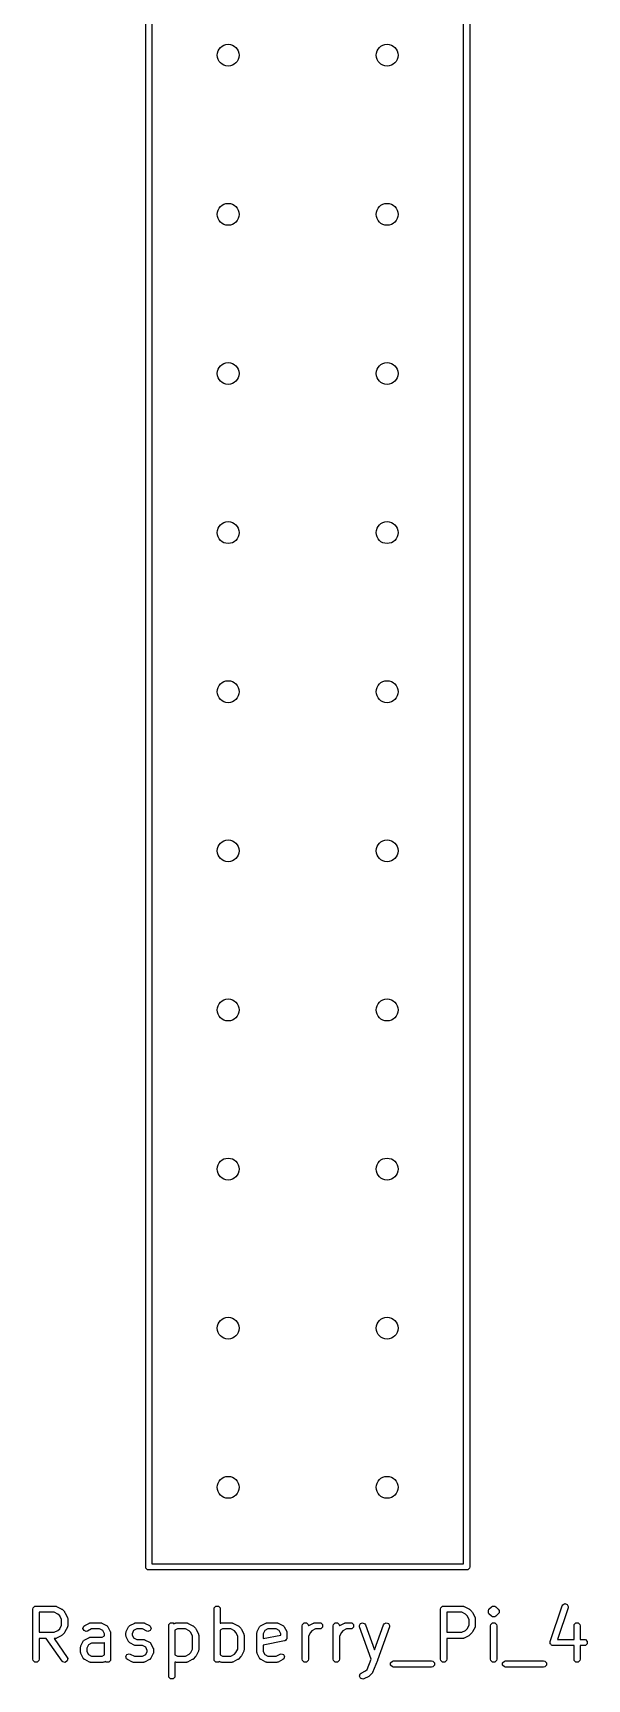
# Model space of a CAD drawing. Header units: inches. Extents: x -1.73 to 1.98, y -0.03 to 4.65.
# Drawn here: x -1.445 to -1.096, y 2.446 to 3.481 of the extents above; entities that cross this region are included whole.
import ezdxf

# ---------------------------------------------------------------- set-up
doc = ezdxf.new("R2010")
doc.units = ezdxf.units.IN
doc.header["$MEASUREMENT"] = 0
doc.layers.add('BLACK', color=250, linetype='CONTINUOUS')

msp = doc.modelspace()

# ---------------------------------------------------------------- linework, layer by layer
at = {"layer": 'BLACK', "linetype": 'CONTINUOUS'}
for p, q in [((-1.1738, 2.5189), (-1.1738, 4.515)), ((-1.1699, 4.5169), (-1.1699, 2.5169)), ((-1.3738, 2.5169), (-1.3738, 4.4669)), ((-1.3699, 4.4661), (-1.3699, 2.5189)), ((-1.3737, 2.5162), (-1.3738, 2.5169)), ((-1.3726, 2.5151), (-1.3737, 2.5162)), ((-1.3719, 2.515), (-1.3726, 2.5151)), ((-1.1719, 2.515), (-1.3719, 2.515)), ((-1.3699, 2.5189), (-1.1738, 2.5189)), ((-1.1711, 2.5151), (-1.1719, 2.515)), ((-1.17, 2.5162), (-1.1711, 2.5151)), ((-1.1699, 2.5169), (-1.17, 2.5162)), ((-1.1114, 2.4931), (-1.11, 2.4938)), ((-1.11, 2.4938), (-1.1086, 2.4933)), ((-1.1086, 2.4933), (-1.1079, 2.492)), ((-1.4448, 2.4904), (-1.4446, 2.4911)), ((-1.4448, 2.4589), (-1.4448, 2.4904)), ((-1.4446, 2.4911), (-1.4436, 2.4922)), ((-1.4436, 2.4922), (-1.4428, 2.4923)), ((-1.4428, 2.4923), (-1.4308, 2.4923)), ((-1.4313, 2.4884), (-1.4409, 2.4884)), ((-1.4409, 2.4884), (-1.4409, 2.4758)), ((-1.429, 2.4872), (-1.4313, 2.4884)), ((-1.4308, 2.4923), (-1.4307, 2.4923)), ((-1.4307, 2.4923), (-1.4307, 2.4923)), ((-1.4307, 2.4923), (-1.4304, 2.4922)), ((-1.4304, 2.4922), (-1.4301, 2.4922)), ((-1.4301, 2.4922), (-1.43, 2.4921)), ((-1.43, 2.4921), (-1.43, 2.4921)), ((-1.43, 2.4921), (-1.427, 2.4906)), ((-1.4279, 2.4862), (-1.429, 2.4872)), ((-1.4268, 2.4839), (-1.4279, 2.4862)), ((-1.427, 2.4906), (-1.4267, 2.4904)), ((-1.4268, 2.4803), (-1.4268, 2.4839)), ((-1.4267, 2.4904), (-1.4264, 2.4903)), ((-1.4264, 2.4903), (-1.4249, 2.4888)), ((-1.4249, 2.4888), (-1.4248, 2.4885)), ((-1.4248, 2.4885), (-1.4246, 2.4882)), ((-1.4246, 2.4882), (-1.4231, 2.4852)), ((-1.4231, 2.4852), (-1.423, 2.4851)), ((-1.423, 2.4851), (-1.423, 2.4851)), ((-1.423, 2.4851), (-1.423, 2.4848)), ((-1.423, 2.4848), (-1.4229, 2.4845)), ((-1.4229, 2.4845), (-1.4229, 2.4845)), ((-1.4229, 2.4845), (-1.4229, 2.4844)), ((-1.4229, 2.4844), (-1.4229, 2.4799)), ((-1.3308, 2.4904), (-1.3307, 2.4911)), ((-1.3308, 2.4589), (-1.3308, 2.4904)), ((-1.3307, 2.4911), (-1.3296, 2.4922)), ((-1.3296, 2.4922), (-1.3281, 2.4922)), ((-1.3281, 2.4922), (-1.327, 2.4911)), ((-1.327, 2.4911), (-1.3269, 2.4904)), ((-1.3269, 2.4904), (-1.3269, 2.4815)), ((-1.1883, 2.4904), (-1.1882, 2.4911)), ((-1.1883, 2.4589), (-1.1883, 2.4904)), ((-1.1882, 2.4911), (-1.1871, 2.4922)), ((-1.1871, 2.4922), (-1.1864, 2.4923)), ((-1.1864, 2.4923), (-1.1744, 2.4923)), ((-1.1748, 2.4884), (-1.1844, 2.4884)), ((-1.1844, 2.4884), (-1.1844, 2.4758)), ((-1.1725, 2.4872), (-1.1748, 2.4884)), ((-1.1744, 2.4923), (-1.1743, 2.4923)), ((-1.1743, 2.4923), (-1.1742, 2.4923)), ((-1.1742, 2.4923), (-1.1739, 2.4922)), ((-1.1739, 2.4922), (-1.1736, 2.4922)), ((-1.1736, 2.4922), (-1.1736, 2.4921)), ((-1.1736, 2.4921), (-1.1735, 2.4921)), ((-1.1735, 2.4921), (-1.1705, 2.4906)), ((-1.1715, 2.4862), (-1.1725, 2.4872)), ((-1.1703, 2.4839), (-1.1715, 2.4862)), ((-1.1705, 2.4906), (-1.1702, 2.4904)), ((-1.1703, 2.4803), (-1.1703, 2.4839)), ((-1.1702, 2.4904), (-1.17, 2.4903)), ((-1.17, 2.4903), (-1.1685, 2.4888)), ((-1.1685, 2.4888), (-1.1683, 2.4885)), ((-1.1683, 2.4885), (-1.1681, 2.4882)), ((-1.1681, 2.4882), (-1.1666, 2.4852)), ((-1.1666, 2.4852), (-1.1666, 2.4851)), ((-1.1666, 2.4851), (-1.1665, 2.4851)), ((-1.1665, 2.4851), (-1.1665, 2.4848)), ((-1.1665, 2.4848), (-1.1664, 2.4845)), ((-1.1664, 2.4845), (-1.1664, 2.4845)), ((-1.1664, 2.4845), (-1.1664, 2.4844)), ((-1.1664, 2.4844), (-1.1664, 2.4799)), ((-1.1582, 2.4896), (-1.1578, 2.4903)), ((-1.1582, 2.4881), (-1.1582, 2.4896)), ((-1.1582, 2.4896), (-1.1582, 2.4896)), ((-1.1578, 2.4875), (-1.1582, 2.4881)), ((-1.1578, 2.4903), (-1.1563, 2.4918)), ((-1.1563, 2.486), (-1.1578, 2.4875)), ((-1.1563, 2.4918), (-1.1556, 2.4922)), ((-1.1556, 2.4855), (-1.1563, 2.486)), ((-1.1556, 2.4922), (-1.1541, 2.4922)), ((-1.1541, 2.4855), (-1.1556, 2.4855)), ((-1.1541, 2.4922), (-1.1535, 2.4918)), ((-1.1535, 2.486), (-1.1541, 2.4855)), ((-1.1535, 2.4918), (-1.152, 2.4903)), ((-1.152, 2.4875), (-1.1535, 2.486)), ((-1.152, 2.4903), (-1.1515, 2.4896)), ((-1.1515, 2.4881), (-1.152, 2.4875)), ((-1.1515, 2.4896), (-1.1515, 2.4896)), ((-1.1515, 2.4896), (-1.1515, 2.4881)), ((-1.1192, 2.47), (-1.1117, 2.4925)), ((-1.108, 2.4912), (-1.1146, 2.4713)), ((-1.1117, 2.4925), (-1.1114, 2.4931)), ((-1.1079, 2.492), (-1.108, 2.4912)), ((-1.4409, 2.4758), (-1.4313, 2.4758)), ((-1.4313, 2.4758), (-1.429, 2.477)), ((-1.427, 2.4736), (-1.43, 2.4721)), ((-1.429, 2.477), (-1.4279, 2.478)), ((-1.4279, 2.478), (-1.4268, 2.4803)), ((-1.4267, 2.4738), (-1.427, 2.4736)), ((-1.4264, 2.474), (-1.4267, 2.4738)), ((-1.4249, 2.4755), (-1.4264, 2.474)), ((-1.4248, 2.4757), (-1.4249, 2.4755)), ((-1.4246, 2.476), (-1.4248, 2.4757)), ((-1.4231, 2.479), (-1.4246, 2.476)), ((-1.423, 2.4791), (-1.4231, 2.479)), ((-1.4229, 2.4797), (-1.423, 2.4794)), ((-1.423, 2.4794), (-1.423, 2.4791)), ((-1.423, 2.4791), (-1.423, 2.4791)), ((-1.4229, 2.4799), (-1.4229, 2.4798)), ((-1.4229, 2.4798), (-1.4229, 2.4797)), ((-1.4133, 2.4782), (-1.4128, 2.4796)), ((-1.4126, 2.4769), (-1.4133, 2.4782)), ((-1.4128, 2.4796), (-1.4122, 2.4801)), ((-1.4112, 2.4764), (-1.4126, 2.4769)), ((-1.4122, 2.4801), (-1.4092, 2.4816)), ((-1.4122, 2.4711), (-1.4092, 2.4726)), ((-1.4105, 2.4766), (-1.4112, 2.4764)), ((-1.4079, 2.4779), (-1.4105, 2.4766)), ((-1.4092, 2.4816), (-1.4091, 2.4816)), ((-1.4092, 2.4726), (-1.4091, 2.4726)), ((-1.4091, 2.4816), (-1.4091, 2.4817)), ((-1.4091, 2.4817), (-1.4088, 2.4817)), ((-1.4091, 2.4726), (-1.4091, 2.4727)), ((-1.4091, 2.4727), (-1.4088, 2.4727)), ((-1.4088, 2.4817), (-1.4085, 2.4818)), ((-1.4088, 2.4727), (-1.4085, 2.4728)), ((-1.4085, 2.4818), (-1.4084, 2.4818)), ((-1.4085, 2.4728), (-1.4084, 2.4728)), ((-1.4084, 2.4818), (-1.4083, 2.4818)), ((-1.4084, 2.4728), (-1.4083, 2.4728)), ((-1.4083, 2.4818), (-1.4023, 2.4818)), ((-1.4083, 2.4728), (-1.4013, 2.4728)), ((-1.4028, 2.4779), (-1.4079, 2.4779)), ((-1.4008, 2.4769), (-1.4028, 2.4779)), ((-1.4023, 2.4818), (-1.4022, 2.4818)), ((-1.4022, 2.4818), (-1.4022, 2.4818)), ((-1.4022, 2.4818), (-1.4019, 2.4817)), ((-1.4019, 2.4817), (-1.4016, 2.4817)), ((-1.4016, 2.4817), (-1.4015, 2.4816)), ((-1.4015, 2.4816), (-1.4015, 2.4816)), ((-1.4015, 2.4816), (-1.3985, 2.4801)), ((-1.4013, 2.4728), (-1.3998, 2.4736)), ((-1.3998, 2.4749), (-1.4008, 2.4769)), ((-1.3998, 2.4736), (-1.3998, 2.4749)), ((-1.3985, 2.4801), (-1.3981, 2.4799)), ((-1.3981, 2.4799), (-1.398, 2.4798)), ((-1.398, 2.4798), (-1.398, 2.4797)), ((-1.398, 2.4797), (-1.3978, 2.4796)), ((-1.3978, 2.4796), (-1.3978, 2.4795)), ((-1.3978, 2.4795), (-1.3976, 2.4792)), ((-1.3976, 2.4792), (-1.3961, 2.4762)), ((-1.3961, 2.4762), (-1.396, 2.4761)), ((-1.396, 2.4761), (-1.396, 2.4761)), ((-1.396, 2.4761), (-1.396, 2.4758)), ((-1.396, 2.4758), (-1.3959, 2.4755)), ((-1.3959, 2.4755), (-1.3959, 2.4755)), ((-1.3959, 2.4755), (-1.3959, 2.4754)), ((-1.3959, 2.4754), (-1.3959, 2.4589)), ((-1.3863, 2.4755), (-1.3862, 2.4758)), ((-1.3863, 2.4754), (-1.3863, 2.4755)), ((-1.3863, 2.4755), (-1.3863, 2.4755)), ((-1.3863, 2.4739), (-1.3863, 2.4754)), ((-1.3863, 2.4738), (-1.3863, 2.4739)), ((-1.3863, 2.4737), (-1.3863, 2.4738)), ((-1.3862, 2.4734), (-1.3863, 2.4737)), ((-1.3862, 2.4758), (-1.3862, 2.4761)), ((-1.3862, 2.4761), (-1.3861, 2.4761)), ((-1.3862, 2.4731), (-1.3862, 2.4734)), ((-1.3861, 2.4731), (-1.3862, 2.4731)), ((-1.3861, 2.4762), (-1.3846, 2.4792)), ((-1.3861, 2.4761), (-1.3861, 2.4762)), ((-1.3861, 2.473), (-1.3861, 2.4731)), ((-1.3846, 2.47), (-1.3861, 2.473)), ((-1.3846, 2.4792), (-1.3844, 2.4795)), ((-1.3844, 2.4795), (-1.3843, 2.4796)), ((-1.3843, 2.4796), (-1.3842, 2.4797)), ((-1.3842, 2.4797), (-1.3841, 2.4798)), ((-1.3841, 2.4798), (-1.384, 2.4799)), ((-1.384, 2.4799), (-1.3837, 2.4801)), ((-1.3837, 2.4801), (-1.3807, 2.4816)), ((-1.3814, 2.4769), (-1.3824, 2.4749)), ((-1.3824, 2.4749), (-1.3824, 2.4743)), ((-1.3824, 2.4743), (-1.3814, 2.4723)), ((-1.3794, 2.4779), (-1.3814, 2.4769)), ((-1.3807, 2.4816), (-1.3806, 2.4816)), ((-1.3806, 2.4816), (-1.3806, 2.4817)), ((-1.3806, 2.4817), (-1.3803, 2.4817)), ((-1.3803, 2.4817), (-1.38, 2.4818)), ((-1.38, 2.4818), (-1.3799, 2.4818)), ((-1.3799, 2.4818), (-1.3798, 2.4818)), ((-1.3798, 2.4818), (-1.3753, 2.4818)), ((-1.3758, 2.4779), (-1.3794, 2.4779)), ((-1.3732, 2.4766), (-1.3758, 2.4779)), ((-1.3753, 2.4818), (-1.3752, 2.4818)), ((-1.3752, 2.4818), (-1.3752, 2.4818)), ((-1.3752, 2.4818), (-1.3749, 2.4817)), ((-1.3749, 2.4817), (-1.3746, 2.4817)), ((-1.3746, 2.4817), (-1.3746, 2.4816)), ((-1.3746, 2.4816), (-1.3745, 2.4816)), ((-1.3745, 2.4816), (-1.3715, 2.4801)), ((-1.3725, 2.4764), (-1.3732, 2.4766)), ((-1.371, 2.4769), (-1.3725, 2.4764)), ((-1.3715, 2.4801), (-1.3709, 2.4796)), ((-1.3704, 2.4782), (-1.371, 2.4769)), ((-1.3709, 2.4796), (-1.3704, 2.4782)), ((-1.3593, 2.4799), (-1.3592, 2.4806)), ((-1.3593, 2.4484), (-1.3593, 2.4799)), ((-1.3592, 2.4806), (-1.3581, 2.4817)), ((-1.3581, 2.4817), (-1.3566, 2.4817)), ((-1.3566, 2.4817), (-1.3561, 2.4812)), ((-1.3561, 2.4812), (-1.3552, 2.4816)), ((-1.3539, 2.4779), (-1.3554, 2.4771)), ((-1.3554, 2.4771), (-1.3554, 2.4616)), ((-1.3552, 2.4816), (-1.3551, 2.4816)), ((-1.3551, 2.4816), (-1.3551, 2.4817)), ((-1.3551, 2.4817), (-1.3548, 2.4817)), ((-1.3548, 2.4817), (-1.3545, 2.4818)), ((-1.3545, 2.4818), (-1.3544, 2.4818)), ((-1.3544, 2.4818), (-1.3543, 2.4818)), ((-1.3543, 2.4818), (-1.3483, 2.4818)), ((-1.3488, 2.4779), (-1.3539, 2.4779)), ((-1.3465, 2.4767), (-1.3488, 2.4779)), ((-1.3483, 2.4818), (-1.3482, 2.4818)), ((-1.3482, 2.4818), (-1.3482, 2.4818)), ((-1.3482, 2.4818), (-1.3479, 2.4817)), ((-1.3479, 2.4817), (-1.3476, 2.4817)), ((-1.3476, 2.4817), (-1.3476, 2.4816)), ((-1.3476, 2.4816), (-1.3475, 2.4816)), ((-1.3475, 2.4816), (-1.3445, 2.4801)), ((-1.3455, 2.4757), (-1.3465, 2.4767)), ((-1.3443, 2.4734), (-1.3455, 2.4757)), ((-1.3445, 2.4801), (-1.3442, 2.4799)), ((-1.3443, 2.4653), (-1.3443, 2.4734)), ((-1.3442, 2.4799), (-1.3439, 2.4798)), ((-1.3439, 2.4798), (-1.3424, 2.4783)), ((-1.3424, 2.4783), (-1.3423, 2.478)), ((-1.3423, 2.478), (-1.3421, 2.4777)), ((-1.3421, 2.4777), (-1.3406, 2.4747)), ((-1.3406, 2.4747), (-1.3406, 2.4746)), ((-1.3406, 2.4746), (-1.3405, 2.4746)), ((-1.3405, 2.4746), (-1.3405, 2.4743)), ((-1.3405, 2.4743), (-1.3404, 2.474)), ((-1.3404, 2.474), (-1.3404, 2.474)), ((-1.3404, 2.474), (-1.3404, 2.4739)), ((-1.3404, 2.4739), (-1.3404, 2.4649)), ((-1.3269, 2.4815), (-1.3267, 2.4816)), ((-1.3254, 2.4779), (-1.3269, 2.4771)), ((-1.3269, 2.4771), (-1.3269, 2.4616)), ((-1.3267, 2.4816), (-1.3266, 2.4816)), ((-1.3266, 2.4816), (-1.3266, 2.4817)), ((-1.3266, 2.4817), (-1.3263, 2.4817)), ((-1.3263, 2.4817), (-1.326, 2.4818)), ((-1.326, 2.4818), (-1.3259, 2.4818)), ((-1.3259, 2.4818), (-1.3258, 2.4818)), ((-1.3258, 2.4818), (-1.3198, 2.4818)), ((-1.3203, 2.4779), (-1.3254, 2.4779)), ((-1.318, 2.4767), (-1.3203, 2.4779)), ((-1.3198, 2.4818), (-1.3197, 2.4818)), ((-1.3197, 2.4818), (-1.3197, 2.4818)), ((-1.3197, 2.4818), (-1.3194, 2.4817)), ((-1.3194, 2.4817), (-1.3191, 2.4817)), ((-1.3191, 2.4817), (-1.3191, 2.4816)), ((-1.3191, 2.4816), (-1.319, 2.4816)), ((-1.319, 2.4816), (-1.316, 2.4801)), ((-1.317, 2.4757), (-1.318, 2.4767)), ((-1.3158, 2.4734), (-1.317, 2.4757)), ((-1.316, 2.4801), (-1.3157, 2.4799)), ((-1.3158, 2.4653), (-1.3158, 2.4734)), ((-1.3157, 2.4799), (-1.3155, 2.4798)), ((-1.3155, 2.4798), (-1.314, 2.4783)), ((-1.314, 2.4783), (-1.3138, 2.478)), ((-1.3138, 2.478), (-1.3136, 2.4777)), ((-1.3136, 2.4777), (-1.3121, 2.4747)), ((-1.3121, 2.4747), (-1.3121, 2.4746)), ((-1.3121, 2.4746), (-1.312, 2.4746)), ((-1.312, 2.4746), (-1.312, 2.4743)), ((-1.312, 2.4743), (-1.3119, 2.474)), ((-1.3119, 2.474), (-1.3119, 2.474)), ((-1.3119, 2.474), (-1.3119, 2.4739)), ((-1.3119, 2.4739), (-1.3119, 2.4649)), ((-1.3038, 2.4755), (-1.3037, 2.4758)), ((-1.3038, 2.4754), (-1.3038, 2.4755)), ((-1.3038, 2.4755), (-1.3038, 2.4755)), ((-1.3038, 2.4634), (-1.3038, 2.4754)), ((-1.3037, 2.4758), (-1.3037, 2.4761)), ((-1.3037, 2.4761), (-1.3036, 2.4761)), ((-1.3036, 2.4762), (-1.3021, 2.4792)), ((-1.3036, 2.4761), (-1.3036, 2.4762)), ((-1.3021, 2.4792), (-1.3019, 2.4795)), ((-1.3019, 2.4795), (-1.3018, 2.4796)), ((-1.3018, 2.4796), (-1.3017, 2.4797)), ((-1.3017, 2.4797), (-1.3016, 2.4798)), ((-1.3016, 2.4798), (-1.3015, 2.4799)), ((-1.3015, 2.4799), (-1.3012, 2.4801)), ((-1.3012, 2.4801), (-1.2982, 2.4816)), ((-1.2989, 2.4769), (-1.2999, 2.4749)), ((-1.2999, 2.4749), (-1.2999, 2.4718)), ((-1.2999, 2.4718), (-1.2888, 2.474)), ((-1.2969, 2.4779), (-1.2989, 2.4769)), ((-1.2982, 2.4816), (-1.2981, 2.4816)), ((-1.2981, 2.4816), (-1.2981, 2.4817)), ((-1.2981, 2.4817), (-1.2978, 2.4817)), ((-1.2978, 2.4817), (-1.2975, 2.4818)), ((-1.2975, 2.4818), (-1.2974, 2.4818)), ((-1.2974, 2.4818), (-1.2973, 2.4818)), ((-1.2973, 2.4818), (-1.2913, 2.4818)), ((-1.2918, 2.4779), (-1.2969, 2.4779)), ((-1.2898, 2.4769), (-1.2918, 2.4779)), ((-1.2913, 2.4818), (-1.2912, 2.4818)), ((-1.2913, 2.4818), (-1.2913, 2.4818)), ((-1.2912, 2.4818), (-1.2909, 2.4817)), ((-1.2909, 2.4817), (-1.2906, 2.4817)), ((-1.2906, 2.4817), (-1.2906, 2.4816)), ((-1.2906, 2.4816), (-1.2905, 2.4816)), ((-1.2905, 2.4816), (-1.2875, 2.4801)), ((-1.2888, 2.4749), (-1.2898, 2.4769)), ((-1.2888, 2.474), (-1.2888, 2.4749)), ((-1.2875, 2.4801), (-1.2872, 2.4799)), ((-1.2872, 2.4799), (-1.2871, 2.4798)), ((-1.2871, 2.4798), (-1.287, 2.4797)), ((-1.287, 2.4797), (-1.2869, 2.4796)), ((-1.2869, 2.4796), (-1.2868, 2.4795)), ((-1.2868, 2.4795), (-1.2866, 2.4792)), ((-1.2866, 2.4792), (-1.2851, 2.4762)), ((-1.2851, 2.4762), (-1.2851, 2.4761)), ((-1.2851, 2.4761), (-1.285, 2.4761)), ((-1.285, 2.4761), (-1.285, 2.4758)), ((-1.285, 2.4758), (-1.2849, 2.4755)), ((-1.2849, 2.4755), (-1.2849, 2.4755)), ((-1.2849, 2.4755), (-1.2849, 2.4754)), ((-1.2849, 2.4754), (-1.2849, 2.4724)), ((-1.2753, 2.4799), (-1.2752, 2.4806)), ((-1.2753, 2.4589), (-1.2753, 2.4799)), ((-1.2752, 2.4806), (-1.2741, 2.4817)), ((-1.2741, 2.4817), (-1.2726, 2.4817)), ((-1.2726, 2.4817), (-1.2715, 2.4806)), ((-1.2715, 2.4806), (-1.2714, 2.48)), ((-1.2714, 2.48), (-1.2712, 2.4801)), ((-1.2702, 2.4757), (-1.2714, 2.4734)), ((-1.2714, 2.4734), (-1.2714, 2.4589)), ((-1.2712, 2.4801), (-1.2682, 2.4816)), ((-1.2692, 2.4767), (-1.2702, 2.4757)), ((-1.2669, 2.4779), (-1.2692, 2.4767)), ((-1.2682, 2.4816), (-1.2681, 2.4816)), ((-1.2681, 2.4816), (-1.2681, 2.4817)), ((-1.2681, 2.4817), (-1.2678, 2.4817)), ((-1.2678, 2.4817), (-1.2675, 2.4818)), ((-1.2675, 2.4818), (-1.2674, 2.4818)), ((-1.2674, 2.4818), (-1.2674, 2.4818)), ((-1.2674, 2.4818), (-1.2644, 2.4818)), ((-1.2644, 2.4779), (-1.2669, 2.4779)), ((-1.2644, 2.4818), (-1.2636, 2.4817)), ((-1.2636, 2.478), (-1.2644, 2.4779)), ((-1.2636, 2.4817), (-1.2625, 2.4806)), ((-1.2625, 2.4791), (-1.2636, 2.478)), ((-1.2625, 2.4806), (-1.2625, 2.4791)), ((-1.2558, 2.4799), (-1.2557, 2.4806)), ((-1.2558, 2.4589), (-1.2558, 2.4799)), ((-1.2557, 2.4806), (-1.2546, 2.4817)), ((-1.2546, 2.4817), (-1.2531, 2.4817)), ((-1.2531, 2.4817), (-1.252, 2.4806)), ((-1.252, 2.4806), (-1.2519, 2.48)), ((-1.2519, 2.48), (-1.2517, 2.4801)), ((-1.2507, 2.4757), (-1.2519, 2.4734)), ((-1.2519, 2.4734), (-1.2519, 2.4589)), ((-1.2517, 2.4801), (-1.2487, 2.4816)), ((-1.2497, 2.4767), (-1.2507, 2.4757)), ((-1.2474, 2.4779), (-1.2497, 2.4767)), ((-1.2487, 2.4816), (-1.2486, 2.4816)), ((-1.2486, 2.4816), (-1.2486, 2.4817)), ((-1.2486, 2.4817), (-1.2483, 2.4817)), ((-1.2483, 2.4817), (-1.248, 2.4818)), ((-1.248, 2.4818), (-1.248, 2.4818)), ((-1.248, 2.4818), (-1.2479, 2.4818)), ((-1.2479, 2.4818), (-1.2449, 2.4818)), ((-1.2449, 2.4779), (-1.2474, 2.4779)), ((-1.2449, 2.4818), (-1.2441, 2.4817)), ((-1.2441, 2.478), (-1.2449, 2.4779)), ((-1.2441, 2.4817), (-1.243, 2.4806)), ((-1.243, 2.4791), (-1.2441, 2.478)), ((-1.243, 2.4806), (-1.243, 2.4791)), ((-1.2393, 2.48), (-1.2387, 2.4813)), ((-1.2392, 2.4792), (-1.2393, 2.48)), ((-1.232, 2.4589), (-1.2392, 2.4792)), ((-1.2387, 2.4813), (-1.2373, 2.4818)), ((-1.2373, 2.4818), (-1.2359, 2.4812)), ((-1.2359, 2.4812), (-1.2355, 2.4805)), ((-1.2355, 2.4805), (-1.2299, 2.4647)), ((-1.2299, 2.4647), (-1.2242, 2.4805)), ((-1.2205, 2.4792), (-1.228, 2.4582)), ((-1.2242, 2.4805), (-1.2238, 2.4812)), ((-1.2238, 2.4812), (-1.2225, 2.4818)), ((-1.2225, 2.4818), (-1.221, 2.4813)), ((-1.221, 2.4813), (-1.2204, 2.48)), ((-1.2204, 2.48), (-1.2205, 2.4792)), ((-1.1844, 2.4758), (-1.1748, 2.4758)), ((-1.1748, 2.4758), (-1.1725, 2.477)), ((-1.1705, 2.4736), (-1.1735, 2.4721)), ((-1.1725, 2.477), (-1.1715, 2.478)), ((-1.1715, 2.478), (-1.1703, 2.4803)), ((-1.1702, 2.4738), (-1.1705, 2.4736)), ((-1.17, 2.474), (-1.1702, 2.4738)), ((-1.1685, 2.4755), (-1.17, 2.474)), ((-1.1683, 2.4757), (-1.1685, 2.4755)), ((-1.1681, 2.476), (-1.1683, 2.4757)), ((-1.1666, 2.479), (-1.1681, 2.476)), ((-1.1665, 2.4791), (-1.1666, 2.4791)), ((-1.1666, 2.4791), (-1.1666, 2.479)), ((-1.1664, 2.4797), (-1.1665, 2.4794)), ((-1.1665, 2.4794), (-1.1665, 2.4791)), ((-1.1664, 2.4799), (-1.1664, 2.4798)), ((-1.1664, 2.4798), (-1.1664, 2.4797)), ((-1.1568, 2.4799), (-1.1567, 2.4806)), ((-1.1568, 2.4589), (-1.1568, 2.4799)), ((-1.1567, 2.4806), (-1.1556, 2.4817)), ((-1.1556, 2.4817), (-1.1541, 2.4817)), ((-1.1541, 2.4817), (-1.153, 2.4806)), ((-1.153, 2.4806), (-1.1529, 2.4799)), ((-1.1529, 2.4799), (-1.1529, 2.4589)), ((-1.1043, 2.4799), (-1.1042, 2.4806)), ((-1.1043, 2.4713), (-1.1043, 2.4799)), ((-1.1042, 2.4806), (-1.1031, 2.4817)), ((-1.1031, 2.4817), (-1.1016, 2.4817)), ((-1.1016, 2.4817), (-1.1006, 2.4806)), ((-1.1006, 2.4806), (-1.1004, 2.4799)), ((-1.1004, 2.4799), (-1.1004, 2.4713)), ((-1.4364, 2.4719), (-1.4409, 2.4719)), ((-1.4409, 2.4719), (-1.4409, 2.4589)), ((-1.4264, 2.4577), (-1.4364, 2.4719)), ((-1.4308, 2.4719), (-1.4315, 2.4719)), ((-1.4315, 2.4719), (-1.4232, 2.46)), ((-1.4307, 2.4719), (-1.4308, 2.4719)), ((-1.4304, 2.472), (-1.4307, 2.4719)), ((-1.4307, 2.4719), (-1.4307, 2.4719)), ((-1.4301, 2.472), (-1.4304, 2.472)), ((-1.43, 2.4721), (-1.4301, 2.472)), ((-1.43, 2.4721), (-1.43, 2.4721)), ((-1.4148, 2.4665), (-1.4147, 2.4668)), ((-1.4148, 2.4664), (-1.4148, 2.4665)), ((-1.4148, 2.4665), (-1.4148, 2.4665)), ((-1.4148, 2.4634), (-1.4148, 2.4664)), ((-1.4148, 2.4633), (-1.4148, 2.4634)), ((-1.4148, 2.4632), (-1.4148, 2.4633)), ((-1.4147, 2.4629), (-1.4148, 2.4632)), ((-1.4147, 2.4668), (-1.4147, 2.4671)), ((-1.4147, 2.4671), (-1.4146, 2.4671)), ((-1.4147, 2.4626), (-1.4147, 2.4629)), ((-1.4146, 2.4626), (-1.4147, 2.4626)), ((-1.4146, 2.4672), (-1.4131, 2.4702)), ((-1.4146, 2.4671), (-1.4146, 2.4672)), ((-1.4146, 2.4625), (-1.4146, 2.4626)), ((-1.4131, 2.4595), (-1.4146, 2.4625)), ((-1.4131, 2.4702), (-1.4129, 2.4706)), ((-1.4129, 2.4706), (-1.4128, 2.4707)), ((-1.4128, 2.4707), (-1.4127, 2.4707)), ((-1.4127, 2.4707), (-1.4126, 2.4708)), ((-1.4126, 2.4708), (-1.4125, 2.4709)), ((-1.4125, 2.4709), (-1.4122, 2.4711)), ((-1.4099, 2.4679), (-1.4109, 2.4659)), ((-1.4109, 2.4659), (-1.4109, 2.4638)), ((-1.4109, 2.4638), (-1.4099, 2.4618)), ((-1.4079, 2.4689), (-1.4099, 2.4679)), ((-1.4008, 2.4689), (-1.4079, 2.4689)), ((-1.4007, 2.4689), (-1.4008, 2.4689)), ((-1.4004, 2.469), (-1.4007, 2.4689)), ((-1.4007, 2.4689), (-1.4007, 2.4689)), ((-1.4001, 2.469), (-1.4004, 2.469)), ((-1.4, 2.4691), (-1.4001, 2.469)), ((-1.3998, 2.4692), (-1.4, 2.4691)), ((-1.4, 2.4691), (-1.4, 2.4691)), ((-1.3998, 2.4616), (-1.3998, 2.4692)), ((-1.3856, 2.4618), (-1.3842, 2.4623)), ((-1.3844, 2.4697), (-1.3846, 2.47)), ((-1.3843, 2.4696), (-1.3844, 2.4697)), ((-1.3842, 2.4695), (-1.3843, 2.4696)), ((-1.3841, 2.4694), (-1.3842, 2.4695)), ((-1.3842, 2.4623), (-1.3835, 2.4621)), ((-1.384, 2.4693), (-1.3841, 2.4694)), ((-1.3837, 2.4691), (-1.384, 2.4693)), ((-1.3807, 2.4676), (-1.3837, 2.4691)), ((-1.3814, 2.4723), (-1.3794, 2.4713)), ((-1.3806, 2.4676), (-1.3807, 2.4676)), ((-1.3806, 2.4675), (-1.3806, 2.4676)), ((-1.3803, 2.4675), (-1.3806, 2.4675)), ((-1.38, 2.4674), (-1.3803, 2.4675)), ((-1.3799, 2.4674), (-1.38, 2.4674)), ((-1.3798, 2.4674), (-1.3799, 2.4674)), ((-1.3758, 2.4674), (-1.3798, 2.4674)), ((-1.3794, 2.4713), (-1.3753, 2.4713)), ((-1.3738, 2.4664), (-1.3758, 2.4674)), ((-1.3753, 2.4713), (-1.3752, 2.4713)), ((-1.3752, 2.4713), (-1.3752, 2.4713)), ((-1.3752, 2.4713), (-1.3749, 2.4712)), ((-1.3749, 2.4712), (-1.3746, 2.4712)), ((-1.3746, 2.4712), (-1.3746, 2.4711)), ((-1.3746, 2.4711), (-1.3745, 2.4711)), ((-1.3745, 2.4711), (-1.3715, 2.4696)), ((-1.3728, 2.4644), (-1.3738, 2.4664)), ((-1.3738, 2.4618), (-1.3728, 2.4638)), ((-1.3728, 2.4638), (-1.3728, 2.4644)), ((-1.3715, 2.4696), (-1.3711, 2.4694)), ((-1.3711, 2.4694), (-1.371, 2.4693)), ((-1.371, 2.4693), (-1.371, 2.4692)), ((-1.371, 2.4692), (-1.3709, 2.4692)), ((-1.3709, 2.4692), (-1.3708, 2.4691)), ((-1.3708, 2.4691), (-1.3706, 2.4687)), ((-1.3706, 2.4687), (-1.3691, 2.4657)), ((-1.3691, 2.4625), (-1.3706, 2.4595)), ((-1.3691, 2.4657), (-1.3691, 2.4656)), ((-1.3691, 2.4656), (-1.369, 2.4656)), ((-1.369, 2.4626), (-1.3691, 2.4626)), ((-1.3691, 2.4626), (-1.3691, 2.4625)), ((-1.369, 2.4656), (-1.369, 2.4653)), ((-1.369, 2.4653), (-1.3689, 2.465)), ((-1.3689, 2.4632), (-1.369, 2.4629)), ((-1.369, 2.4629), (-1.369, 2.4626)), ((-1.3689, 2.465), (-1.3689, 2.465)), ((-1.3689, 2.465), (-1.3689, 2.4649)), ((-1.3689, 2.4649), (-1.3689, 2.4634)), ((-1.3689, 2.4634), (-1.3689, 2.4633)), ((-1.3689, 2.4633), (-1.3689, 2.4632)), ((-1.3465, 2.462), (-1.3455, 2.463)), ((-1.3455, 2.463), (-1.3443, 2.4653)), ((-1.3406, 2.464), (-1.3421, 2.461)), ((-1.3405, 2.4641), (-1.3406, 2.4641)), ((-1.3406, 2.4641), (-1.3406, 2.464)), ((-1.3404, 2.4647), (-1.3405, 2.4644)), ((-1.3405, 2.4644), (-1.3405, 2.4641)), ((-1.3404, 2.4649), (-1.3404, 2.4648)), ((-1.3404, 2.4648), (-1.3404, 2.4647)), ((-1.318, 2.462), (-1.317, 2.463)), ((-1.317, 2.463), (-1.3158, 2.4653)), ((-1.3121, 2.464), (-1.3136, 2.461)), ((-1.312, 2.4641), (-1.3121, 2.4641)), ((-1.3121, 2.4641), (-1.3121, 2.464)), ((-1.3119, 2.4647), (-1.312, 2.4644)), ((-1.312, 2.4644), (-1.312, 2.4641)), ((-1.3119, 2.4649), (-1.3119, 2.4648)), ((-1.3119, 2.4648), (-1.3119, 2.4647)), ((-1.3038, 2.4633), (-1.3038, 2.4634)), ((-1.3038, 2.4632), (-1.3038, 2.4633)), ((-1.3037, 2.4629), (-1.3038, 2.4632)), ((-1.3037, 2.4626), (-1.3037, 2.4629)), ((-1.3036, 2.4626), (-1.3037, 2.4626)), ((-1.3036, 2.4625), (-1.3036, 2.4626)), ((-1.3021, 2.4595), (-1.3036, 2.4625)), ((-1.2865, 2.4704), (-1.2999, 2.4677)), ((-1.2999, 2.4677), (-1.2999, 2.4638)), ((-1.2999, 2.4638), (-1.2989, 2.4618)), ((-1.2892, 2.4621), (-1.2885, 2.4623)), ((-1.2885, 2.4623), (-1.2871, 2.4618)), ((-1.2862, 2.4705), (-1.2865, 2.4704)), ((-1.2861, 2.4705), (-1.2862, 2.4705)), ((-1.286, 2.4706), (-1.2861, 2.4705)), ((-1.2858, 2.4707), (-1.286, 2.4706)), ((-1.2854, 2.4712), (-1.2858, 2.4707)), ((-1.285, 2.4716), (-1.2854, 2.4712)), ((-1.2849, 2.472), (-1.285, 2.4719)), ((-1.285, 2.4719), (-1.285, 2.4716)), ((-1.2849, 2.4724), (-1.2849, 2.4721)), ((-1.2849, 2.4721), (-1.2849, 2.472)), ((-1.1744, 2.4719), (-1.1844, 2.4719)), ((-1.1844, 2.4719), (-1.1844, 2.4589)), ((-1.1743, 2.4719), (-1.1744, 2.4719)), ((-1.1742, 2.4719), (-1.1743, 2.4719)), ((-1.1739, 2.472), (-1.1742, 2.4719)), ((-1.1736, 2.472), (-1.1739, 2.472)), ((-1.1735, 2.4721), (-1.1736, 2.4721)), ((-1.1736, 2.4721), (-1.1736, 2.472)), ((-1.1193, 2.4692), (-1.1192, 2.47)), ((-1.1192, 2.4689), (-1.1193, 2.4692)), ((-1.1192, 2.4686), (-1.1192, 2.4689)), ((-1.1189, 2.4683), (-1.1192, 2.4686)), ((-1.1187, 2.4679), (-1.1189, 2.4683)), ((-1.1184, 2.4678), (-1.1187, 2.4679)), ((-1.1181, 2.4675), (-1.1184, 2.4678)), ((-1.1174, 2.4674), (-1.1181, 2.4675)), ((-1.1043, 2.4674), (-1.1174, 2.4674)), ((-1.1146, 2.4713), (-1.1043, 2.4713)), ((-1.1043, 2.4589), (-1.1043, 2.4674)), ((-1.1004, 2.4713), (-1.0979, 2.4713)), ((-1.0979, 2.4674), (-1.1004, 2.4674)), ((-1.1004, 2.4674), (-1.1004, 2.4589)), ((-1.0979, 2.4713), (-1.0971, 2.4712)), ((-1.0971, 2.4675), (-1.0979, 2.4674)), ((-1.0971, 2.4712), (-1.0961, 2.4701)), ((-1.0961, 2.4686), (-1.0971, 2.4675)), ((-1.0961, 2.4701), (-1.0961, 2.4686)), ((-1.4446, 2.4581), (-1.4448, 2.4589)), ((-1.4436, 2.457), (-1.4446, 2.4581)), ((-1.4421, 2.457), (-1.4436, 2.457)), ((-1.441, 2.4581), (-1.4421, 2.457)), ((-1.4409, 2.4589), (-1.441, 2.4581)), ((-1.4259, 2.4572), (-1.4264, 2.4577)), ((-1.4244, 2.4569), (-1.4259, 2.4572)), ((-1.4232, 2.4578), (-1.4244, 2.4569)), ((-1.4232, 2.46), (-1.4229, 2.4593)), ((-1.4229, 2.4593), (-1.4232, 2.4578)), ((-1.4129, 2.4592), (-1.4131, 2.4595)), ((-1.4128, 2.4591), (-1.4129, 2.4592)), ((-1.4127, 2.459), (-1.4128, 2.4591)), ((-1.4126, 2.4589), (-1.4127, 2.459)), ((-1.4125, 2.4588), (-1.4126, 2.4589)), ((-1.4122, 2.4586), (-1.4125, 2.4588)), ((-1.4092, 2.4571), (-1.4122, 2.4586)), ((-1.4099, 2.4618), (-1.4079, 2.4608)), ((-1.4091, 2.4571), (-1.4092, 2.4571)), ((-1.4091, 2.457), (-1.4091, 2.4571)), ((-1.4088, 2.457), (-1.4091, 2.457)), ((-1.4085, 2.4569), (-1.4088, 2.457)), ((-1.4084, 2.4569), (-1.4085, 2.4569)), ((-1.4083, 2.4569), (-1.4084, 2.4569)), ((-1.4008, 2.4569), (-1.4083, 2.4569)), ((-1.4079, 2.4608), (-1.4013, 2.4608)), ((-1.4013, 2.4608), (-1.3998, 2.4616)), ((-1.4007, 2.4569), (-1.4008, 2.4569)), ((-1.4004, 2.457), (-1.4007, 2.4569)), ((-1.4007, 2.4569), (-1.4007, 2.4569)), ((-1.4001, 2.457), (-1.4004, 2.457)), ((-1.4, 2.4571), (-1.4001, 2.457)), ((-1.3991, 2.4575), (-1.4, 2.4571)), ((-1.4, 2.4571), (-1.4, 2.4571)), ((-1.3986, 2.457), (-1.3991, 2.4575)), ((-1.3971, 2.457), (-1.3986, 2.457)), ((-1.396, 2.4581), (-1.3971, 2.457)), ((-1.3959, 2.4589), (-1.396, 2.4581)), ((-1.3863, 2.4605), (-1.3856, 2.4618)), ((-1.3858, 2.4591), (-1.3863, 2.4605)), ((-1.3852, 2.4586), (-1.3858, 2.4591)), ((-1.3822, 2.4571), (-1.3852, 2.4586)), ((-1.3835, 2.4621), (-1.3809, 2.4608)), ((-1.3821, 2.4571), (-1.3822, 2.4571)), ((-1.3821, 2.457), (-1.3821, 2.4571)), ((-1.3818, 2.457), (-1.3821, 2.457)), ((-1.3815, 2.4569), (-1.3818, 2.457)), ((-1.3814, 2.4569), (-1.3815, 2.4569)), ((-1.3813, 2.4569), (-1.3814, 2.4569)), ((-1.3753, 2.4569), (-1.3813, 2.4569)), ((-1.3809, 2.4608), (-1.3758, 2.4608)), ((-1.3758, 2.4608), (-1.3738, 2.4618)), ((-1.3752, 2.4569), (-1.3753, 2.4569)), ((-1.3749, 2.457), (-1.3752, 2.4569)), ((-1.3752, 2.4569), (-1.3752, 2.4569)), ((-1.3746, 2.457), (-1.3749, 2.457)), ((-1.3745, 2.4571), (-1.3746, 2.4571)), ((-1.3746, 2.4571), (-1.3746, 2.457)), ((-1.3715, 2.4586), (-1.3745, 2.4571)), ((-1.3711, 2.4588), (-1.3715, 2.4586)), ((-1.371, 2.4589), (-1.3711, 2.4588)), ((-1.3709, 2.4591), (-1.371, 2.459)), ((-1.371, 2.459), (-1.371, 2.4589)), ((-1.3708, 2.4592), (-1.3709, 2.4591)), ((-1.3706, 2.4595), (-1.3708, 2.4592)), ((-1.3554, 2.4616), (-1.3539, 2.4608)), ((-1.3552, 2.4571), (-1.3554, 2.4572)), ((-1.3554, 2.4572), (-1.3554, 2.4484)), ((-1.3551, 2.4571), (-1.3552, 2.4571)), ((-1.3551, 2.457), (-1.3551, 2.4571)), ((-1.3548, 2.457), (-1.3551, 2.457)), ((-1.3545, 2.4569), (-1.3548, 2.457)), ((-1.3544, 2.4569), (-1.3545, 2.4569)), ((-1.3543, 2.4569), (-1.3544, 2.4569)), ((-1.3483, 2.4569), (-1.3543, 2.4569)), ((-1.3539, 2.4608), (-1.3488, 2.4608)), ((-1.3488, 2.4608), (-1.3465, 2.462)), ((-1.3482, 2.4569), (-1.3483, 2.4569)), ((-1.3479, 2.457), (-1.3482, 2.4569)), ((-1.3482, 2.4569), (-1.3482, 2.4569)), ((-1.3476, 2.457), (-1.3479, 2.457)), ((-1.3475, 2.4571), (-1.3476, 2.4571)), ((-1.3476, 2.4571), (-1.3476, 2.457)), ((-1.3445, 2.4586), (-1.3475, 2.4571)), ((-1.3442, 2.4588), (-1.3445, 2.4586)), ((-1.3439, 2.459), (-1.3442, 2.4588)), ((-1.3424, 2.4605), (-1.3439, 2.459)), ((-1.3423, 2.4607), (-1.3424, 2.4605)), ((-1.3421, 2.461), (-1.3423, 2.4607)), ((-1.3307, 2.4581), (-1.3308, 2.4589)), ((-1.3296, 2.457), (-1.3307, 2.4581)), ((-1.3281, 2.457), (-1.3296, 2.457)), ((-1.3276, 2.4575), (-1.3281, 2.457)), ((-1.3267, 2.4571), (-1.3276, 2.4575)), ((-1.3269, 2.4616), (-1.3254, 2.4608)), ((-1.3266, 2.4571), (-1.3267, 2.4571)), ((-1.3266, 2.457), (-1.3266, 2.4571)), ((-1.3263, 2.457), (-1.3266, 2.457)), ((-1.326, 2.4569), (-1.3263, 2.457)), ((-1.3259, 2.4569), (-1.326, 2.4569)), ((-1.3258, 2.4569), (-1.3259, 2.4569)), ((-1.3198, 2.4569), (-1.3258, 2.4569)), ((-1.3254, 2.4608), (-1.3203, 2.4608)), ((-1.3203, 2.4608), (-1.318, 2.462)), ((-1.3197, 2.4569), (-1.3198, 2.4569)), ((-1.3194, 2.457), (-1.3197, 2.4569)), ((-1.3197, 2.4569), (-1.3197, 2.4569)), ((-1.3191, 2.457), (-1.3194, 2.457)), ((-1.319, 2.4571), (-1.3191, 2.4571)), ((-1.3191, 2.4571), (-1.3191, 2.457)), ((-1.316, 2.4586), (-1.319, 2.4571)), ((-1.3157, 2.4588), (-1.316, 2.4586)), ((-1.3155, 2.459), (-1.3157, 2.4588)), ((-1.314, 2.4605), (-1.3155, 2.459)), ((-1.3138, 2.4607), (-1.314, 2.4605)), ((-1.3136, 2.461), (-1.3138, 2.4607)), ((-1.3019, 2.4592), (-1.3021, 2.4595)), ((-1.3018, 2.4591), (-1.3019, 2.4592)), ((-1.3017, 2.459), (-1.3018, 2.4591)), ((-1.3016, 2.4589), (-1.3017, 2.459)), ((-1.3015, 2.4588), (-1.3016, 2.4589)), ((-1.3012, 2.4586), (-1.3015, 2.4588)), ((-1.2982, 2.4571), (-1.3012, 2.4586)), ((-1.2989, 2.4618), (-1.2969, 2.4608)), ((-1.2981, 2.4571), (-1.2982, 2.4571)), ((-1.2981, 2.457), (-1.2981, 2.4571)), ((-1.2978, 2.457), (-1.2981, 2.457)), ((-1.2975, 2.4569), (-1.2978, 2.457)), ((-1.2974, 2.4569), (-1.2975, 2.4569)), ((-1.2973, 2.4569), (-1.2974, 2.4569)), ((-1.2913, 2.4569), (-1.2973, 2.4569)), ((-1.2969, 2.4608), (-1.2918, 2.4608)), ((-1.2918, 2.4608), (-1.2892, 2.4621)), ((-1.2912, 2.4569), (-1.2913, 2.4569)), ((-1.2913, 2.4569), (-1.2913, 2.4569)), ((-1.2909, 2.457), (-1.2912, 2.4569)), ((-1.2906, 2.457), (-1.2909, 2.457)), ((-1.2905, 2.4571), (-1.2906, 2.4571)), ((-1.2906, 2.4571), (-1.2906, 2.457)), ((-1.2875, 2.4586), (-1.2905, 2.4571)), ((-1.2869, 2.4591), (-1.2875, 2.4586)), ((-1.2871, 2.4618), (-1.2864, 2.4605)), ((-1.2864, 2.4605), (-1.2869, 2.4591)), ((-1.2752, 2.4581), (-1.2753, 2.4589)), ((-1.2741, 2.457), (-1.2752, 2.4581)), ((-1.2726, 2.457), (-1.2741, 2.457)), ((-1.2715, 2.4581), (-1.2726, 2.457)), ((-1.2714, 2.4589), (-1.2715, 2.4581)), ((-1.2557, 2.4581), (-1.2558, 2.4589)), ((-1.2546, 2.457), (-1.2557, 2.4581)), ((-1.2531, 2.457), (-1.2546, 2.457)), ((-1.252, 2.4581), (-1.2531, 2.457)), ((-1.2519, 2.4589), (-1.252, 2.4581)), ((-1.2355, 2.4515), (-1.2345, 2.4525)), ((-1.2345, 2.4525), (-1.232, 2.4589)), ((-1.228, 2.4581), (-1.231, 2.4506)), ((-1.228, 2.4582), (-1.228, 2.4582)), ((-1.228, 2.4582), (-1.228, 2.4581)), ((-1.2197, 2.4566), (-1.2186, 2.4577)), ((-1.2197, 2.4551), (-1.2197, 2.4566)), ((-1.2186, 2.454), (-1.2197, 2.4551)), ((-1.2186, 2.4577), (-1.2179, 2.4578)), ((-1.2179, 2.4539), (-1.2186, 2.454)), ((-1.2179, 2.4578), (-1.1939, 2.4578)), ((-1.1939, 2.4539), (-1.2179, 2.4539)), ((-1.1939, 2.4578), (-1.1931, 2.4577)), ((-1.1931, 2.454), (-1.1939, 2.4539)), ((-1.1931, 2.4577), (-1.192, 2.4566)), ((-1.192, 2.4551), (-1.1931, 2.454)), ((-1.192, 2.4566), (-1.192, 2.4551)), ((-1.1882, 2.4581), (-1.1883, 2.4589)), ((-1.1871, 2.457), (-1.1882, 2.4581)), ((-1.1856, 2.457), (-1.1871, 2.457)), ((-1.1845, 2.4581), (-1.1856, 2.457)), ((-1.1844, 2.4589), (-1.1845, 2.4581)), ((-1.1567, 2.4581), (-1.1568, 2.4589)), ((-1.1556, 2.457), (-1.1567, 2.4581)), ((-1.1541, 2.457), (-1.1556, 2.457)), ((-1.153, 2.4581), (-1.1541, 2.457)), ((-1.1529, 2.4589), (-1.153, 2.4581)), ((-1.1492, 2.4566), (-1.1481, 2.4577)), ((-1.1492, 2.4551), (-1.1492, 2.4566)), ((-1.1481, 2.454), (-1.1492, 2.4551)), ((-1.1481, 2.4577), (-1.1474, 2.4578)), ((-1.1474, 2.4539), (-1.1481, 2.454)), ((-1.1474, 2.4578), (-1.1234, 2.4578)), ((-1.1234, 2.4539), (-1.1474, 2.4539)), ((-1.1234, 2.4578), (-1.1226, 2.4577)), ((-1.1226, 2.454), (-1.1234, 2.4539)), ((-1.1226, 2.4577), (-1.1216, 2.4566)), ((-1.1216, 2.4551), (-1.1226, 2.454)), ((-1.1216, 2.4566), (-1.1216, 2.4551)), ((-1.1042, 2.4581), (-1.1043, 2.4589)), ((-1.1031, 2.457), (-1.1042, 2.4581)), ((-1.1016, 2.457), (-1.1031, 2.457)), ((-1.1006, 2.4581), (-1.1016, 2.457)), ((-1.1004, 2.4589), (-1.1006, 2.4581)), ((-1.3592, 2.4476), (-1.3593, 2.4484)), ((-1.3581, 2.4465), (-1.3592, 2.4476)), ((-1.3566, 2.4465), (-1.3581, 2.4465)), ((-1.3555, 2.4476), (-1.3566, 2.4465)), ((-1.3554, 2.4484), (-1.3555, 2.4476)), ((-1.2393, 2.4482), (-1.2388, 2.4497)), ((-1.2386, 2.4469), (-1.2393, 2.4482)), ((-1.2388, 2.4497), (-1.2382, 2.4501)), ((-1.2372, 2.4464), (-1.2386, 2.4469)), ((-1.2382, 2.4501), (-1.2355, 2.4515)), ((-1.2365, 2.4466), (-1.2372, 2.4464)), ((-1.2335, 2.4481), (-1.2365, 2.4466)), ((-1.2332, 2.4483), (-1.2335, 2.4481)), ((-1.233, 2.4485), (-1.2332, 2.4483)), ((-1.2315, 2.45), (-1.233, 2.4485)), ((-1.2314, 2.45), (-1.2315, 2.45)), ((-1.2315, 2.45), (-1.2315, 2.45)), ((-1.2312, 2.4503), (-1.2314, 2.45)), ((-1.231, 2.4506), (-1.2312, 2.4503)), ((-1.231, 2.4506), (-1.231, 2.4506)), ((-1.231, 2.4506), (-1.231, 2.4506))]:
    msp.add_line(p, q, dxfattribs=at)
at = {"layer": 'BLACK'}
for centre in [(-1.3219, 3.4669), (-1.3219, 3.4669), (-1.2219, 3.4669), (-1.2219, 3.4669), (-1.3219, 3.3669), (-1.3219, 3.3669), (-1.2219, 3.3669), (-1.2219, 3.3669), (-1.3219, 3.2669), (-1.3219, 3.2669), (-1.2219, 3.2669), (-1.2219, 3.2669), (-1.3219, 3.1669), (-1.3219, 3.1669), (-1.2219, 3.1669), (-1.2219, 3.1669), (-1.3219, 3.0669), (-1.3219, 3.0669), (-1.2219, 3.0669), (-1.2219, 3.0669), (-1.3219, 2.9669), (-1.3219, 2.9669), (-1.2219, 2.9669), (-1.2219, 2.9669), (-1.3219, 2.8669), (-1.3219, 2.8669), (-1.2219, 2.8669), (-1.2219, 2.8669), (-1.3219, 2.7669), (-1.3219, 2.7669), (-1.2219, 2.7669), (-1.2219, 2.7669), (-1.3219, 2.6669), (-1.3219, 2.6669), (-1.2219, 2.6669), (-1.2219, 2.6669), (-1.3219, 2.5669), (-1.3219, 2.5669), (-1.2219, 2.5669), (-1.2219, 2.5669)]:
    msp.add_circle(centre, 0.00689, dxfattribs=at)

doc.saveas('drawing.dxf')
